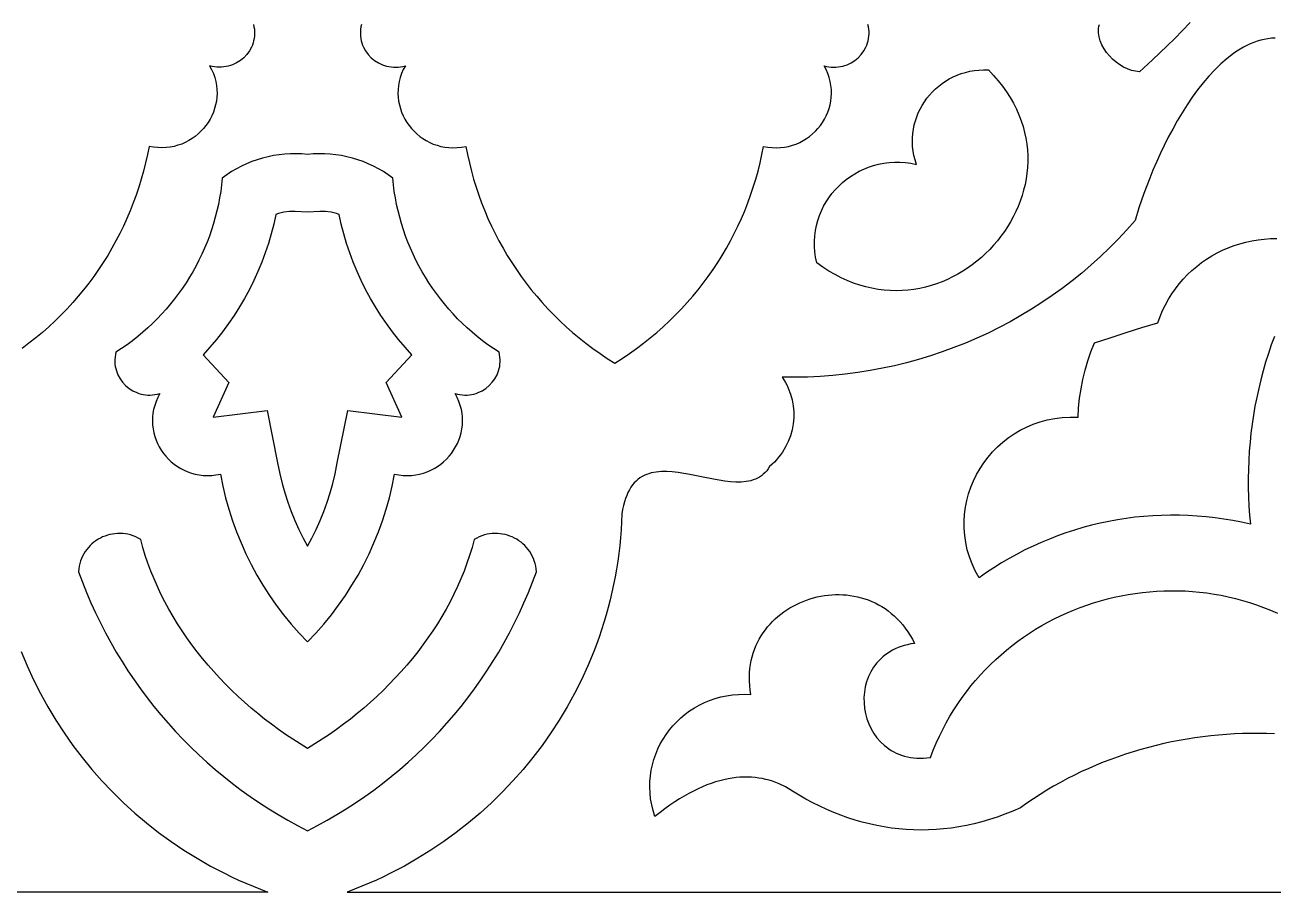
# Model space of a CAD drawing. Extents: x 50 to 3710, y -977 to -877.
# Drawn here: x 3559.8 to 3624.9, y -977.1 to -931.9 of the extents above; entities that cross this region are included whole.
import ezdxf

# ---------------------------------------------------------------- set-up
doc = ezdxf.new("R2010")
doc.units = 0
doc.layers.add('LAYER_1', color=18, linetype='CONTINUOUS')

msp = doc.modelspace()

# ---------------------------------------------------------------- linework, layer by layer
at = {"layer": 'LAYER_1'}
for points in [[(3571.742, -931.876), (3571.769, -932.002), (3571.788, -932.127), (3571.798, -932.251), (3571.799, -932.373), (3571.791, -932.493), (3571.776, -932.611), (3571.752, -932.726), (3571.721, -932.839), (3571.683, -932.949), (3571.638, -933.055), (3571.527, -933.257), (3571.392, -933.443), (3571.235, -933.61), (3571.058, -933.757), (3570.864, -933.881), (3570.654, -933.98), (3570.544, -934.019), (3570.431, -934.052), (3570.315, -934.077), (3570.197, -934.094), (3570.077, -934.104), (3569.954, -934.106), (3569.831, -934.099), (3569.706, -934.084), (3569.58, -934.06), (3569.454, -934.026), (3569.562, -934.23), (3569.651, -934.436), (3569.723, -934.643), (3569.778, -934.851), (3569.815, -935.058), (3569.837, -935.265), (3569.842, -935.47), (3569.832, -935.673), (3569.808, -935.873), (3569.769, -936.07), (3569.716, -936.263), (3569.65, -936.451), (3569.571, -936.634), (3569.48, -936.811), (3569.377, -936.981), (3569.262, -937.144), (3569.137, -937.299), (3569.001, -937.445), (3568.856, -937.582), (3568.701, -937.71), (3568.538, -937.826), (3568.366, -937.932), (3568.186, -938.026), (3567.999, -938.107), (3567.805, -938.175), (3567.605, -938.229), (3567.399, -938.269), (3567.188, -938.294), (3566.971, -938.303), (3566.751, -938.296), (3566.527, -938.271), (3566.299, -938.229), (3566.214, -938.662), (3566.118, -939.091), (3566.012, -939.517), (3565.894, -939.939), (3565.766, -940.357), (3565.627, -940.771), (3565.477, -941.18), (3565.317, -941.585), (3565.147, -941.986), (3564.966, -942.382), (3564.775, -942.772), (3564.574, -943.158), (3564.363, -943.538), (3564.142, -943.913), (3563.91, -944.282), (3563.669, -944.646), (3563.419, -945.003), (3563.158, -945.354), (3562.888, -945.699), (3562.609, -946.037), (3562.32, -946.369), (3562.021, -946.694), (3561.713, -947.012), (3561.397, -947.322), (3561.071, -947.625), (3560.736, -947.921), (3560.392, -948.209), (3560.039, -948.489), (3559.677, -948.761)], [(3577.374, -931.876), (3577.346, -932.002), (3577.327, -932.127), (3577.318, -932.251), (3577.317, -932.373), (3577.324, -932.493), (3577.34, -932.611), (3577.363, -932.726), (3577.394, -932.839), (3577.432, -932.949), (3577.478, -933.055), (3577.588, -933.257), (3577.723, -933.443), (3577.88, -933.61), (3578.057, -933.757), (3578.252, -933.881), (3578.462, -933.98), (3578.572, -934.019), (3578.685, -934.052), (3578.8, -934.077), (3578.919, -934.094), (3579.039, -934.104), (3579.161, -934.106), (3579.284, -934.099), (3579.409, -934.084), (3579.535, -934.06), (3579.662, -934.026), (3579.554, -934.23), (3579.464, -934.436), (3579.392, -934.643), (3579.338, -934.851), (3579.3, -935.058), (3579.279, -935.265), (3579.273, -935.47), (3579.283, -935.673), (3579.308, -935.873), (3579.347, -936.07), (3579.399, -936.263), (3579.465, -936.451), (3579.544, -936.634), (3579.636, -936.811), (3579.739, -936.981), (3579.853, -937.144), (3579.978, -937.299), (3580.114, -937.445), (3580.259, -937.582), (3580.414, -937.71), (3580.578, -937.826), (3580.749, -937.932), (3580.929, -938.026), (3581.116, -938.107), (3581.31, -938.175), (3581.51, -938.229), (3581.716, -938.269), (3581.928, -938.294), (3582.144, -938.303), (3582.364, -938.296), (3582.589, -938.271), (3582.816, -938.229), (3582.901, -938.662), (3582.997, -939.091), (3583.104, -939.517), (3583.221, -939.939), (3583.35, -940.357), (3583.488, -940.771), (3583.638, -941.18), (3583.798, -941.585), (3583.968, -941.986), (3584.149, -942.382), (3584.34, -942.772), (3584.541, -943.158), (3584.752, -943.538), (3584.974, -943.913), (3585.205, -944.282), (3585.446, -944.646), (3585.697, -945.003), (3585.957, -945.354), (3586.227, -945.699), (3586.507, -946.037), (3586.796, -946.369), (3587.094, -946.694), (3587.402, -947.012), (3587.719, -947.322), (3588.045, -947.625), (3588.38, -947.921), (3588.724, -948.209), (3589.076, -948.489), (3589.438, -948.761), (3589.808, -949.025), (3590.187, -949.28), (3590.575, -949.527), (3590.962, -949.28), (3591.341, -949.025), (3591.711, -948.761), (3592.073, -948.489), (3592.426, -948.209), (3592.77, -947.921), (3593.105, -947.625), (3593.431, -947.322), (3593.747, -947.012), (3594.055, -946.694), (3594.353, -946.369), (3594.642, -946.037), (3594.922, -945.699), (3595.192, -945.354), (3595.453, -945.003), (3595.703, -944.646), (3595.944, -944.282), (3596.176, -943.913), (3596.397, -943.538), (3596.608, -943.158), (3596.809, -942.772), (3597, -942.382), (3597.181, -941.986), (3597.351, -941.585), (3597.511, -941.18), (3597.661, -940.771), (3597.8, -940.357), (3597.928, -939.939), (3598.045, -939.517), (3598.152, -939.091), (3598.248, -938.662), (3598.333, -938.229), (3598.56, -938.271), (3598.785, -938.296), (3599.005, -938.303), (3599.222, -938.294), (3599.433, -938.269), (3599.639, -938.229), (3599.839, -938.175), (3600.033, -938.107), (3600.22, -938.026), (3600.4, -937.932), (3600.572, -937.826), (3600.735, -937.71), (3600.89, -937.582), (3601.035, -937.445), (3601.171, -937.299), (3601.296, -937.144), (3601.411, -936.981), (3601.514, -936.811), (3601.605, -936.634), (3601.684, -936.451), (3601.75, -936.263), (3601.803, -936.07), (3601.842, -935.873), (3601.866, -935.673), (3601.876, -935.47), (3601.871, -935.265), (3601.849, -935.058), (3601.811, -934.851), (3601.757, -934.643), (3601.685, -934.436), (3601.595, -934.23), (3601.487, -934.026), (3601.614, -934.06), (3601.74, -934.084), (3601.865, -934.099), (3601.988, -934.106), (3602.11, -934.104), (3602.231, -934.094), (3602.349, -934.077), (3602.465, -934.052), (3602.578, -934.019), (3602.688, -933.98), (3602.898, -933.881), (3603.092, -933.757), (3603.269, -933.61), (3603.426, -933.443), (3603.561, -933.257), (3603.672, -933.055), (3603.717, -932.949), (3603.755, -932.839), (3603.786, -932.726), (3603.81, -932.611), (3603.825, -932.493), (3603.833, -932.373), (3603.832, -932.251), (3603.822, -932.127), (3603.803, -932.002), (3603.775, -931.876)], [(3620.574, -931.77), (3620.174, -932.195), (3619.774, -932.606), (3619.378, -933), (3618.618, -933.724), (3617.932, -934.341), (3617.724, -934.319), (3617.515, -934.27), (3617.306, -934.196), (3617.101, -934.099), (3616.901, -933.981), (3616.71, -933.844), (3616.531, -933.69), (3616.364, -933.521), (3616.215, -933.34), (3616.084, -933.147), (3615.974, -932.946), (3615.889, -932.738), (3615.83, -932.525), (3615.812, -932.417), (3615.801, -932.309), (3615.798, -932.2), (3615.804, -932.092), (3615.818, -931.984), (3615.841, -931.876)], [(3625.004, -932.588), (3624.813, -932.601), (3624.624, -932.624), (3624.437, -932.659), (3624.252, -932.703), (3624.068, -932.757), (3623.887, -932.821), (3623.707, -932.895), (3623.529, -932.977), (3623.353, -933.068), (3623.179, -933.168), (3623.007, -933.276), (3622.837, -933.392), (3622.502, -933.645), (3622.177, -933.927), (3621.86, -934.234), (3621.552, -934.564), (3621.253, -934.916), (3620.963, -935.285), (3620.683, -935.671), (3620.413, -936.07), (3620.153, -936.481), (3619.903, -936.9), (3619.664, -937.326), (3619.435, -937.757), (3619.218, -938.189), (3619.012, -938.62), (3618.817, -939.049), (3618.635, -939.472), (3618.464, -939.888), (3618.16, -940.687), (3617.907, -941.427), (3617.706, -942.088), (3617.272, -942.58), (3616.826, -943.058), (3616.367, -943.522), (3615.897, -943.972), (3615.415, -944.408), (3614.921, -944.83), (3614.417, -945.237), (3613.903, -945.629), (3613.378, -946.007), (3612.844, -946.37), (3612.3, -946.718), (3611.747, -947.05), (3611.185, -947.367), (3610.615, -947.669), (3610.037, -947.955), (3609.451, -948.225), (3608.857, -948.479), (3608.257, -948.716), (3607.65, -948.938), (3607.037, -949.143), (3606.417, -949.331), (3605.792, -949.502), (3605.162, -949.657), (3604.527, -949.794), (3603.887, -949.914), (3603.243, -950.017), (3602.595, -950.102), (3601.944, -950.169), (3601.289, -950.219), (3600.631, -950.25), (3599.971, -950.263), (3599.309, -950.258), (3599.399, -950.397), (3599.482, -950.54), (3599.557, -950.685), (3599.625, -950.832), (3599.739, -951.133), (3599.824, -951.44), (3599.881, -951.752), (3599.909, -952.067), (3599.908, -952.382), (3599.879, -952.695), (3599.822, -953.005), (3599.737, -953.309), (3599.624, -953.606), (3599.484, -953.893), (3599.317, -954.169), (3599.223, -954.302), (3599.122, -954.431), (3599.015, -954.557), (3598.901, -954.678), (3598.78, -954.795), (3598.652, -954.907), (3598.577, -955.025), (3598.497, -955.132), (3598.411, -955.228), (3598.32, -955.315), (3598.224, -955.392), (3598.123, -955.46), (3598.018, -955.519), (3597.908, -955.57), (3597.794, -955.613), (3597.676, -955.649), (3597.429, -955.698), (3597.169, -955.723), (3596.897, -955.725), (3596.615, -955.708), (3596.324, -955.675), (3596.026, -955.629), (3595.722, -955.574), (3595.105, -955.448), (3594.485, -955.322), (3594.178, -955.267), (3593.875, -955.221), (3593.578, -955.188), (3593.288, -955.172), (3593.006, -955.174), (3592.736, -955.198), (3592.477, -955.248), (3592.352, -955.284), (3592.232, -955.327), (3592.115, -955.378), (3592.002, -955.437), (3591.893, -955.505), (3591.788, -955.583), (3591.689, -955.669), (3591.594, -955.766), (3591.504, -955.873), (3591.419, -955.991), (3591.34, -956.12), (3591.266, -956.26), (3591.198, -956.413), (3591.136, -956.578), (3591.08, -956.755), (3591.031, -956.946), (3590.988, -957.15), (3590.952, -957.368), (3590.935, -957.787), (3590.91, -958.204), (3590.878, -958.619), (3590.837, -959.031), (3590.788, -959.442), (3590.732, -959.851), (3590.669, -960.257), (3590.597, -960.661), (3590.518, -961.063), (3590.432, -961.462), (3590.338, -961.858), (3590.237, -962.252), (3590.129, -962.643), (3590.013, -963.031), (3589.891, -963.416), (3589.761, -963.798), (3589.625, -964.177), (3589.481, -964.553), (3589.174, -965.295), (3588.84, -966.024), (3588.479, -966.738), (3588.094, -967.438), (3587.683, -968.122), (3587.247, -968.79), (3586.788, -969.442), (3586.305, -970.076), (3585.799, -970.692), (3585.271, -971.29), (3584.721, -971.868), (3584.15, -972.427), (3583.559, -972.965), (3582.947, -973.482), (3582.316, -973.977), (3581.666, -974.45), (3580.997, -974.9), (3580.311, -975.326), (3579.607, -975.728), (3578.886, -976.106), (3578.52, -976.285), (3578.15, -976.457), (3577.776, -976.623), (3577.397, -976.783), (3577.016, -976.936), (3576.63, -977.082), (3642.343, -977.082)], [(3624.965, -948.131), (3624.804, -948.576), (3624.652, -949.024), (3624.511, -949.476), (3624.38, -949.93), (3624.258, -950.387), (3624.147, -950.846), (3624.046, -951.308), (3623.955, -951.771), (3623.875, -952.237), (3623.804, -952.705), (3623.744, -953.174), (3623.695, -953.645), (3623.655, -954.117), (3623.626, -954.591), (3623.608, -955.065), (3623.6, -955.54), (3623.603, -956.016), (3623.616, -956.492), (3623.64, -956.969), (3623.675, -957.446), (3623.72, -957.923), (3623.259, -957.819), (3622.797, -957.728), (3622.334, -957.649), (3621.871, -957.584), (3621.406, -957.531), (3620.941, -957.491), (3620.476, -957.463), (3620.012, -957.448), (3619.547, -957.445), (3619.084, -957.455), (3618.621, -957.477), (3618.159, -957.511), (3617.699, -957.558), (3617.241, -957.617), (3616.784, -957.688), (3616.33, -957.771), (3615.878, -957.867), (3615.429, -957.974), (3614.983, -958.093), (3614.54, -958.225), (3614.101, -958.368), (3613.665, -958.523), (3613.233, -958.689), (3612.805, -958.868), (3612.382, -959.058), (3611.964, -959.26), (3611.551, -959.473), (3611.143, -959.698), (3610.74, -959.934), (3610.343, -960.182), (3609.952, -960.441), (3609.568, -960.711), (3609.371, -960.351), (3609.204, -959.986), (3609.066, -959.617), (3608.956, -959.247), (3608.875, -958.875), (3608.82, -958.502), (3608.792, -958.131), (3608.79, -957.762), (3608.812, -957.396), (3608.86, -957.035), (3608.931, -956.678), (3609.025, -956.328), (3609.142, -955.986), (3609.28, -955.652), (3609.439, -955.327), (3609.619, -955.014), (3609.819, -954.712), (3610.038, -954.423), (3610.275, -954.148), (3610.53, -953.889), (3610.802, -953.645), (3611.09, -953.419), (3611.395, -953.211), (3611.714, -953.023), (3612.047, -952.855), (3612.395, -952.708), (3612.755, -952.585), (3613.128, -952.485), (3613.512, -952.41), (3613.908, -952.361), (3614.314, -952.339), (3614.729, -952.345), (3614.758, -951.847), (3614.81, -951.352), (3614.884, -950.86), (3614.98, -950.371), (3615.098, -949.888), (3615.239, -949.41), (3615.401, -948.938), (3615.585, -948.473), (3616.408, -948.2), (3617.233, -947.934), (3618.061, -947.675), (3618.892, -947.424), (3619.006, -947.102), (3619.137, -946.79), (3619.282, -946.489), (3619.442, -946.198), (3619.615, -945.918), (3619.802, -945.65), (3620.002, -945.392), (3620.213, -945.147), (3620.436, -944.914), (3620.67, -944.692), (3620.914, -944.484), (3621.168, -944.288), (3621.431, -944.105), (3621.703, -943.936), (3621.982, -943.781), (3622.269, -943.639), (3622.563, -943.511), (3622.863, -943.398), (3623.168, -943.3), (3623.479, -943.217), (3623.794, -943.149), (3624.112, -943.096), (3624.434, -943.06), (3624.759, -943.039), (3625.086, -943.035)], [(3624.963, -968.835), (3624.548, -968.822), (3624.132, -968.817), (3623.716, -968.819), (3623.301, -968.829), (3622.886, -968.846), (3622.472, -968.871), (3622.058, -968.904), (3621.646, -968.945), (3621.234, -968.993), (3620.823, -969.049), (3620.414, -969.113), (3620.007, -969.184), (3619.601, -969.263), (3619.197, -969.35), (3618.795, -969.444), (3618.395, -969.546), (3617.997, -969.656), (3617.601, -969.773), (3617.209, -969.898), (3616.819, -970.031), (3616.431, -970.171), (3616.047, -970.319), (3615.666, -970.475), (3615.288, -970.639), (3614.914, -970.81), (3614.544, -970.988), (3614.177, -971.175), (3613.814, -971.369), (3613.455, -971.571), (3613.1, -971.78), (3612.75, -971.997), (3612.404, -972.222), (3612.064, -972.455), (3611.727, -972.695), (3611.323, -972.869), (3610.919, -973.028), (3610.516, -973.173), (3610.114, -973.304), (3609.713, -973.421), (3609.313, -973.523), (3608.914, -973.611), (3608.516, -973.686), (3608.12, -973.747), (3607.724, -973.794), (3607.331, -973.827), (3606.938, -973.847), (3606.547, -973.854), (3606.158, -973.847), (3605.77, -973.827), (3605.384, -973.795), (3605, -973.749), (3604.617, -973.691), (3604.236, -973.62), (3603.858, -973.536), (3603.481, -973.44), (3603.106, -973.332), (3602.734, -973.211), (3602.363, -973.078), (3601.995, -972.933), (3601.629, -972.777), (3601.266, -972.608), (3600.905, -972.428), (3600.546, -972.236), (3600.19, -972.033), (3599.837, -971.818), (3599.486, -971.593), (3599.153, -971.44), (3598.808, -971.313), (3598.631, -971.259), (3598.45, -971.213), (3598.267, -971.174), (3598.081, -971.142), (3597.892, -971.118), (3597.7, -971.102), (3597.505, -971.094), (3597.307, -971.095), (3597.105, -971.104), (3596.901, -971.121), (3596.693, -971.147), (3596.482, -971.183), (3596.269, -971.228), (3596.052, -971.282), (3595.831, -971.346), (3595.608, -971.42), (3595.381, -971.503), (3595.152, -971.598), (3594.919, -971.702), (3594.682, -971.818), (3594.443, -971.944), (3594.2, -972.081), (3593.954, -972.23), (3593.705, -972.39), (3593.452, -972.562), (3593.196, -972.746), (3592.937, -972.941), (3592.675, -973.15), (3592.578, -972.842), (3592.503, -972.536), (3592.449, -972.23), (3592.415, -971.925), (3592.402, -971.623), (3592.408, -971.323), (3592.433, -971.028), (3592.477, -970.736), (3592.538, -970.45), (3592.617, -970.169), (3592.713, -969.894), (3592.825, -969.626), (3592.953, -969.366), (3593.096, -969.115), (3593.254, -968.872), (3593.426, -968.639), (3593.612, -968.417), (3593.81, -968.206), (3594.022, -968.006), (3594.245, -967.819), (3594.48, -967.645), (3594.726, -967.485), (3594.982, -967.339), (3595.248, -967.209), (3595.524, -967.094), (3595.808, -966.996), (3596.101, -966.915), (3596.401, -966.852), (3596.709, -966.808), (3597.023, -966.783), (3597.343, -966.778), (3597.669, -966.793), (3597.634, -966.557), (3597.611, -966.324), (3597.598, -966.097), (3597.597, -965.873), (3597.606, -965.655), (3597.625, -965.441), (3597.654, -965.231), (3597.693, -965.027), (3597.741, -964.827), (3597.798, -964.632), (3597.864, -964.443), (3597.939, -964.259), (3598.022, -964.08), (3598.113, -963.906), (3598.211, -963.738), (3598.316, -963.575), (3598.429, -963.418), (3598.548, -963.267), (3598.674, -963.122), (3598.806, -962.982), (3598.944, -962.849), (3599.087, -962.722), (3599.236, -962.601), (3599.389, -962.486), (3599.547, -962.378), (3599.71, -962.276), (3599.876, -962.181), (3600.047, -962.092), (3600.221, -962.01), (3600.398, -961.936), (3600.578, -961.868), (3600.76, -961.807), (3600.945, -961.753), (3601.132, -961.706), (3601.32, -961.667), (3601.51, -961.635), (3601.701, -961.611), (3601.893, -961.594), (3602.085, -961.585), (3602.278, -961.584), (3602.47, -961.59), (3602.663, -961.605), (3602.854, -961.628), (3603.045, -961.658), (3603.234, -961.697), (3603.422, -961.745), (3603.608, -961.801), (3603.792, -961.865), (3603.973, -961.938), (3604.152, -962.019), (3604.327, -962.11), (3604.5, -962.209), (3604.668, -962.317), (3604.833, -962.435), (3604.994, -962.561), (3605.15, -962.697), (3605.301, -962.842), (3605.448, -962.997), (3605.589, -963.161), (3605.724, -963.334), (3605.853, -963.518), (3605.976, -963.711), (3606.093, -963.914), (3606.202, -964.127), (3606.017, -964.157), (3605.839, -964.194), (3605.668, -964.239), (3605.504, -964.29), (3605.347, -964.349), (3605.197, -964.414), (3605.054, -964.485), (3604.918, -964.562), (3604.788, -964.645), (3604.665, -964.734), (3604.549, -964.828), (3604.44, -964.926), (3604.337, -965.029), (3604.241, -965.137), (3604.069, -965.364), (3603.923, -965.606), (3603.802, -965.859), (3603.707, -966.122), (3603.637, -966.393), (3603.591, -966.67), (3603.57, -966.95), (3603.574, -967.231), (3603.601, -967.511), (3603.652, -967.788), (3603.726, -968.059), (3603.823, -968.323), (3603.942, -968.577), (3604.084, -968.819), (3604.248, -969.047), (3604.434, -969.259), (3604.641, -969.452), (3604.753, -969.541), (3604.87, -969.625), (3604.992, -969.703), (3605.119, -969.775), (3605.251, -969.841), (3605.389, -969.9), (3605.531, -969.952), (3605.679, -969.998), (3605.831, -970.036), (3605.989, -970.066), (3606.151, -970.089), (3606.318, -970.103), (3606.49, -970.109), (3606.667, -970.106), (3606.848, -970.095), (3607.035, -970.074), (3607.18, -969.697), (3607.336, -969.327), (3607.501, -968.965), (3607.676, -968.611), (3607.86, -968.264), (3608.053, -967.924), (3608.255, -967.592), (3608.466, -967.269), (3608.685, -966.953), (3608.912, -966.644), (3609.148, -966.344), (3609.391, -966.052), (3609.642, -965.768), (3609.9, -965.493), (3610.165, -965.225), (3610.437, -964.966), (3610.716, -964.715), (3611.001, -964.473), (3611.292, -964.239), (3611.59, -964.014), (3611.893, -963.798), (3612.202, -963.59), (3612.516, -963.392), (3612.835, -963.202), (3613.159, -963.021), (3613.487, -962.849), (3613.82, -962.687), (3614.158, -962.533), (3614.499, -962.389), (3614.844, -962.254), (3615.192, -962.128), (3615.544, -962.012), (3615.899, -961.906), (3616.257, -961.809), (3616.618, -961.722), (3616.98, -961.644), (3617.346, -961.577), (3617.713, -961.519), (3618.082, -961.471), (3618.452, -961.433), (3618.824, -961.405), (3619.196, -961.388), (3619.57, -961.381), (3619.944, -961.384), (3620.319, -961.397), (3620.694, -961.421), (3621.069, -961.455), (3621.443, -961.5), (3621.818, -961.556), (3622.191, -961.622), (3622.564, -961.699), (3622.935, -961.788), (3623.305, -961.886), (3623.673, -961.996), (3624.04, -962.118), (3624.405, -962.25), (3624.767, -962.393), (3625.127, -962.548)], [(3559.634, -964.553), (3559.942, -965.295), (3560.276, -966.024), (3560.636, -966.738), (3561.022, -967.438), (3561.433, -968.122), (3561.868, -968.79), (3562.328, -969.442), (3562.811, -970.076), (3563.316, -970.692), (3563.844, -971.29), (3564.394, -971.868), (3564.965, -972.427), (3565.557, -972.965), (3566.168, -973.482), (3566.799, -973.977), (3567.45, -974.45), (3568.118, -974.9), (3568.805, -975.326), (3569.508, -975.728), (3570.229, -976.106), (3570.595, -976.285), (3570.966, -976.457), (3571.34, -976.623), (3571.718, -976.783), (3572.1, -976.936), (3572.485, -977.082), (3506.772, -977.082)]]:
    msp.add_lwpolyline(points, dxfattribs=at)
for points in [[(3601.106, -944.298), (3601.046, -944.009), (3601.006, -943.723), (3600.986, -943.44), (3600.985, -943.161), (3601.003, -942.886), (3601.039, -942.615), (3601.092, -942.35), (3601.161, -942.09), (3601.247, -941.838), (3601.349, -941.592), (3601.465, -941.354), (3601.596, -941.124), (3601.74, -940.903), (3601.898, -940.692), (3602.068, -940.49), (3602.251, -940.299), (3602.444, -940.12), (3602.649, -939.952), (3602.864, -939.796), (3603.088, -939.654), (3603.321, -939.525), (3603.563, -939.41), (3603.812, -939.311), (3604.069, -939.226), (3604.332, -939.157), (3604.601, -939.105), (3604.876, -939.07), (3605.155, -939.052), (3605.439, -939.053), (3605.726, -939.073), (3606.016, -939.112), (3606.309, -939.172), (3606.235, -938.938), (3606.176, -938.705), (3606.134, -938.472), (3606.107, -938.241), (3606.095, -938.01), (3606.098, -937.782), (3606.116, -937.557), (3606.147, -937.334), (3606.191, -937.115), (3606.249, -936.901), (3606.32, -936.69), (3606.403, -936.485), (3606.498, -936.286), (3606.604, -936.093), (3606.722, -935.906), (3606.85, -935.727), (3606.989, -935.555), (3607.138, -935.391), (3607.296, -935.237), (3607.464, -935.091), (3607.641, -934.955), (3607.826, -934.83), (3608.019, -934.715), (3608.22, -934.611), (3608.428, -934.52), (3608.643, -934.44), (3608.864, -934.373), (3609.092, -934.32), (3609.325, -934.281), (3609.563, -934.256), (3609.807, -934.245), (3610.055, -934.25), (3610.323, -934.53), (3610.571, -934.814), (3610.799, -935.102), (3611.007, -935.394), (3611.196, -935.689), (3611.366, -935.986), (3611.517, -936.286), (3611.651, -936.588), (3611.766, -936.891), (3611.864, -937.196), (3611.945, -937.501), (3612.01, -937.806), (3612.058, -938.112), (3612.09, -938.417), (3612.106, -938.721), (3612.107, -939.025), (3612.093, -939.326), (3612.064, -939.625), (3612.021, -939.922), (3611.965, -940.216), (3611.894, -940.507), (3611.811, -940.795), (3611.715, -941.078), (3611.606, -941.357), (3611.485, -941.631), (3611.352, -941.899), (3611.208, -942.162), (3611.053, -942.42), (3610.887, -942.67), (3610.711, -942.914), (3610.525, -943.151), (3610.329, -943.38), (3610.124, -943.601), (3609.91, -943.813), (3609.688, -944.017), (3609.457, -944.212), (3609.218, -944.397), (3608.972, -944.571), (3608.719, -944.736), (3608.459, -944.89), (3608.193, -945.032), (3607.92, -945.163), (3607.642, -945.282), (3607.358, -945.388), (3607.07, -945.482), (3606.776, -945.562), (3606.479, -945.629), (3606.177, -945.682), (3605.872, -945.721), (3605.564, -945.744), (3605.252, -945.753), (3604.939, -945.745), (3604.623, -945.722), (3604.305, -945.683), (3603.986, -945.626), (3603.666, -945.553), (3603.345, -945.462), (3603.023, -945.353), (3602.702, -945.225), (3602.38, -945.079), (3602.06, -944.913), (3601.741, -944.728), (3601.422, -944.523)], [(3574.558, -964.047), (3574.993, -963.59), (3575.409, -963.118), (3575.806, -962.633), (3576.183, -962.134), (3576.54, -961.623), (3576.878, -961.1), (3577.195, -960.565), (3577.491, -960.019), (3577.767, -959.462), (3578.022, -958.896), (3578.256, -958.319), (3578.469, -957.734), (3578.66, -957.14), (3578.829, -956.537), (3578.975, -955.927), (3579.1, -955.31), (3579.328, -955.352), (3579.552, -955.377), (3579.773, -955.384), (3579.989, -955.375), (3580.2, -955.35), (3580.406, -955.31), (3580.606, -955.256), (3580.8, -955.188), (3580.987, -955.107), (3581.167, -955.013), (3581.339, -954.907), (3581.502, -954.791), (3581.657, -954.663), (3581.803, -954.526), (3581.938, -954.38), (3582.063, -954.225), (3582.178, -954.062), (3582.281, -953.892), (3582.372, -953.715), (3582.451, -953.532), (3582.517, -953.344), (3582.57, -953.151), (3582.609, -952.954), (3582.633, -952.754), (3582.643, -952.551), (3582.638, -952.346), (3582.616, -952.139), (3582.579, -951.932), (3582.524, -951.724), (3582.452, -951.517), (3582.363, -951.311), (3582.255, -951.107), (3582.381, -951.141), (3582.507, -951.165), (3582.632, -951.18), (3582.756, -951.187), (3582.878, -951.185), (3582.998, -951.176), (3583.116, -951.158), (3583.232, -951.133), (3583.345, -951.1), (3583.455, -951.061), (3583.665, -950.962), (3583.859, -950.838), (3584.037, -950.691), (3584.194, -950.524), (3584.328, -950.338), (3584.439, -950.136), (3584.484, -950.03), (3584.522, -949.92), (3584.553, -949.807), (3584.577, -949.692), (3584.592, -949.574), (3584.6, -949.454), (3584.599, -949.332), (3584.589, -949.208), (3584.571, -949.083), (3584.543, -948.957), (3584.249, -948.764), (3583.962, -948.563), (3583.682, -948.355), (3583.409, -948.139), (3583.143, -947.916), (3582.884, -947.687), (3582.632, -947.451), (3582.387, -947.208), (3582.15, -946.959), (3581.921, -946.704), (3581.699, -946.443), (3581.485, -946.175), (3581.279, -945.903), (3581.08, -945.625), (3580.89, -945.341), (3580.708, -945.053), (3580.535, -944.759), (3580.37, -944.461), (3580.213, -944.158), (3580.065, -943.851), (3579.926, -943.54), (3579.795, -943.224), (3579.674, -942.905), (3579.561, -942.582), (3579.458, -942.255), (3579.364, -941.926), (3579.28, -941.593), (3579.205, -941.257), (3579.139, -940.918), (3579.084, -940.576), (3579.038, -940.233), (3579.002, -939.887), (3578.761, -939.711), (3578.513, -939.548), (3578.258, -939.398), (3577.997, -939.26), (3577.73, -939.135), (3577.458, -939.024), (3577.181, -938.925), (3576.9, -938.84), (3576.615, -938.768), (3576.327, -938.709), (3576.036, -938.665), (3575.743, -938.634), (3575.448, -938.616), (3575.152, -938.613), (3574.855, -938.624), (3574.558, -938.649), (3574.26, -938.624), (3573.963, -938.613), (3573.667, -938.616), (3573.372, -938.634), (3573.079, -938.665), (3572.788, -938.709), (3572.5, -938.768), (3572.215, -938.84), (3571.934, -938.925), (3571.657, -939.024), (3571.385, -939.135), (3571.118, -939.26), (3570.857, -939.398), (3570.602, -939.548), (3570.354, -939.711), (3570.114, -939.887), (3570.078, -940.233), (3570.032, -940.576), (3569.976, -940.918), (3569.911, -941.257), (3569.836, -941.593), (3569.751, -941.926), (3569.657, -942.255), (3569.554, -942.582), (3569.442, -942.905), (3569.32, -943.224), (3569.19, -943.54), (3569.05, -943.851), (3568.902, -944.158), (3568.746, -944.461), (3568.581, -944.759), (3568.407, -945.053), (3568.225, -945.341), (3568.035, -945.625), (3567.837, -945.903), (3567.631, -946.175), (3567.416, -946.443), (3567.195, -946.704), (3566.965, -946.959), (3566.728, -947.208), (3566.484, -947.451), (3566.232, -947.687), (3565.973, -947.916), (3565.706, -948.139), (3565.433, -948.355), (3565.153, -948.563), (3564.866, -948.764), (3564.573, -948.957), (3564.545, -949.083), (3564.526, -949.208), (3564.516, -949.332), (3564.516, -949.454), (3564.523, -949.574), (3564.539, -949.692), (3564.562, -949.807), (3564.593, -949.92), (3564.631, -950.03), (3564.677, -950.136), (3564.787, -950.338), (3564.922, -950.524), (3565.079, -950.691), (3565.256, -950.838), (3565.451, -950.962), (3565.661, -951.061), (3565.771, -951.1), (3565.884, -951.133), (3565.999, -951.158), (3566.117, -951.176), (3566.238, -951.185), (3566.36, -951.187), (3566.483, -951.18), (3566.608, -951.165), (3566.734, -951.141), (3566.861, -951.107), (3566.753, -951.311), (3566.663, -951.517), (3566.591, -951.724), (3566.537, -951.932), (3566.499, -952.139), (3566.478, -952.346), (3566.472, -952.551), (3566.482, -952.754), (3566.507, -952.954), (3566.545, -953.151), (3566.598, -953.344), (3566.664, -953.532), (3566.743, -953.715), (3566.834, -953.892), (3566.938, -954.062), (3567.052, -954.225), (3567.177, -954.38), (3567.313, -954.526), (3567.458, -954.663), (3567.613, -954.791), (3567.776, -954.907), (3567.948, -955.013), (3568.128, -955.107), (3568.315, -955.188), (3568.509, -955.256), (3568.709, -955.31), (3568.915, -955.35), (3569.127, -955.375), (3569.343, -955.384), (3569.563, -955.377), (3569.788, -955.352), (3570.015, -955.31), (3570.14, -955.927), (3570.287, -956.537), (3570.456, -957.14), (3570.647, -957.734), (3570.859, -958.319), (3571.093, -958.896), (3571.348, -959.462), (3571.624, -960.019), (3571.921, -960.565), (3572.238, -961.1), (3572.575, -961.623), (3572.933, -962.134), (3573.31, -962.633), (3573.707, -963.118), (3574.123, -963.59)], [(3574.558, -959.06), (3574.78, -958.652), (3575.007, -958.196), (3575.216, -957.73), (3575.408, -957.257), (3575.583, -956.776), (3575.74, -956.287), (3575.879, -955.791), (3576, -955.288), (3576.114, -954.725), (3576.666, -951.989), (3579.476, -952.333), (3578.661, -950.541), (3580.002, -949.089), (3579.647, -948.7), (3579.308, -948.3), (3578.982, -947.889), (3578.672, -947.468), (3578.378, -947.038), (3578.098, -946.598), (3577.835, -946.149), (3577.587, -945.691), (3577.356, -945.226), (3577.141, -944.753), (3576.942, -944.272), (3576.76, -943.784), (3576.595, -943.29), (3576.447, -942.79), (3576.317, -942.285), (3576.204, -941.774), (3576.073, -941.73), (3575.784, -941.665), (3575.491, -941.627), (3575.193, -941.616), (3574.558, -941.655), (3573.922, -941.616), (3573.625, -941.627), (3573.331, -941.665), (3573.043, -941.73), (3572.911, -941.774), (3572.798, -942.285), (3572.668, -942.79), (3572.52, -943.29), (3572.355, -943.784), (3572.173, -944.272), (3571.975, -944.753), (3571.76, -945.226), (3571.528, -945.691), (3571.28, -946.149), (3571.017, -946.598), (3570.738, -947.038), (3570.443, -947.468), (3570.133, -947.889), (3569.808, -948.3), (3569.468, -948.7), (3569.113, -949.089), (3570.454, -950.541), (3569.64, -952.333), (3572.45, -951.989), (3573.002, -954.725), (3573.115, -955.288), (3573.236, -955.791), (3573.376, -956.287), (3573.533, -956.776), (3573.707, -957.257), (3573.899, -957.73), (3574.109, -958.196), (3574.335, -958.652)], [(3574.558, -973.893), (3575.075, -973.623), (3575.584, -973.342), (3576.086, -973.049), (3576.579, -972.745), (3577.065, -972.43), (3577.542, -972.104), (3578.011, -971.768), (3578.472, -971.421), (3578.923, -971.063), (3579.366, -970.696), (3579.799, -970.318), (3580.223, -969.931), (3580.638, -969.534), (3581.043, -969.128), (3581.438, -968.712), (3581.824, -968.287), (3582.199, -967.853), (3582.563, -967.411), (3582.918, -966.959), (3583.261, -966.5), (3583.594, -966.032), (3583.916, -965.556), (3584.226, -965.072), (3584.526, -964.581), (3584.813, -964.082), (3585.089, -963.575), (3585.353, -963.062), (3585.605, -962.541), (3585.845, -962.014), (3586.073, -961.479), (3586.287, -960.939), (3586.49, -960.392), (3586.477, -960.244), (3586.455, -960.101), (3586.424, -959.962), (3586.384, -959.828), (3586.335, -959.698), (3586.279, -959.574), (3586.215, -959.454), (3586.143, -959.34), (3586.065, -959.231), (3585.98, -959.128), (3585.889, -959.031), (3585.792, -958.94), (3585.69, -958.855), (3585.583, -958.777), (3585.472, -958.705), (3585.356, -958.641), (3585.236, -958.583), (3585.113, -958.533), (3584.987, -958.491), (3584.859, -958.456), (3584.728, -958.429), (3584.595, -958.41), (3584.461, -958.399), (3584.325, -958.397), (3584.189, -958.404), (3584.053, -958.42), (3583.917, -958.444), (3583.781, -958.478), (3583.646, -958.522), (3583.512, -958.575), (3583.38, -958.638), (3583.249, -958.712), (3583.137, -959.129), (3583.011, -959.543), (3582.873, -959.954), (3582.721, -960.361), (3582.558, -960.765), (3582.382, -961.165), (3582.195, -961.561), (3581.996, -961.953), (3581.786, -962.34), (3581.565, -962.723), (3581.333, -963.101), (3581.091, -963.474), (3580.84, -963.842), (3580.578, -964.205), (3580.308, -964.562), (3580.028, -964.913), (3579.739, -965.258), (3579.442, -965.598), (3579.137, -965.93), (3578.823, -966.257), (3578.503, -966.577), (3578.174, -966.89), (3577.839, -967.195), (3577.498, -967.494), (3577.149, -967.785), (3576.795, -968.069), (3576.435, -968.344), (3576.069, -968.612), (3575.698, -968.871), (3575.323, -969.122), (3574.942, -969.365), (3574.558, -969.599), (3574.173, -969.365), (3573.793, -969.122), (3573.417, -968.871), (3573.046, -968.612), (3572.68, -968.344), (3572.32, -968.069), (3571.966, -967.785), (3571.618, -967.494), (3571.276, -967.195), (3570.941, -966.89), (3570.613, -966.577), (3570.292, -966.257), (3569.979, -965.93), (3569.674, -965.598), (3569.376, -965.258), (3569.088, -964.913), (3568.808, -964.562), (3568.537, -964.205), (3568.276, -963.842), (3568.024, -963.474), (3567.782, -963.101), (3567.551, -962.723), (3567.33, -962.34), (3567.12, -961.953), (3566.921, -961.561), (3566.733, -961.165), (3566.558, -960.765), (3566.394, -960.361), (3566.243, -959.954), (3566.104, -959.543), (3565.978, -959.129), (3565.866, -958.712), (3565.736, -958.638), (3565.603, -958.575), (3565.47, -958.522), (3565.335, -958.478), (3565.199, -958.444), (3565.062, -958.42), (3564.926, -958.404), (3564.79, -958.397), (3564.655, -958.399), (3564.52, -958.41), (3564.388, -958.429), (3564.257, -958.456), (3564.128, -958.491), (3564.002, -958.533), (3563.879, -958.583), (3563.759, -958.641), (3563.644, -958.705), (3563.532, -958.777), (3563.425, -958.855), (3563.323, -958.94), (3563.226, -959.031), (3563.135, -959.128), (3563.05, -959.231), (3562.972, -959.34), (3562.901, -959.454), (3562.836, -959.574), (3562.78, -959.698), (3562.731, -959.828), (3562.691, -959.962), (3562.66, -960.101), (3562.638, -960.244), (3562.626, -960.392), (3562.828, -960.939), (3563.043, -961.479), (3563.27, -962.014), (3563.51, -962.541), (3563.762, -963.062), (3564.026, -963.575), (3564.302, -964.082), (3564.59, -964.581), (3564.889, -965.072), (3565.2, -965.556), (3565.521, -966.032), (3565.854, -966.5), (3566.198, -966.959), (3566.552, -967.411), (3566.917, -967.853), (3567.292, -968.287), (3567.677, -968.712), (3568.072, -969.128), (3568.477, -969.534), (3568.892, -969.931), (3569.316, -970.318), (3569.75, -970.696), (3570.192, -971.063), (3570.644, -971.421), (3571.104, -971.768), (3571.573, -972.104), (3572.05, -972.43), (3572.536, -972.745), (3573.03, -973.049), (3573.531, -973.342), (3574.041, -973.623)]]:
    msp.add_lwpolyline(points, close=True, dxfattribs=at)

doc.saveas('drawing.dxf')
